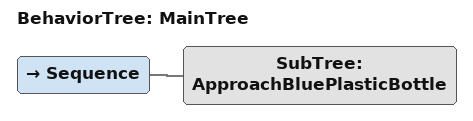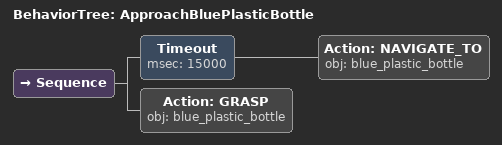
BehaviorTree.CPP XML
<root main_tree_to_execute="MainTree">
  <BehaviorTree ID="MainTree">
    <Sequence>
      <!-- Execute subtree ApproachBluePlasticBottle -->
      <SubTree ID="ApproachBluePlasticBottle" />
    </Sequence>
  </BehaviorTree>
  <!-- Subtree definition ApproachBluePlasticBottle -->
  <BehaviorTree ID="ApproachBluePlasticBottle">
    <Sequence>
      <!-- Timeout: NAVIGATE_TO blue_plastic_bottle within 15s -->
      <Timeout msec="15000">
        <!-- Navigate to blue_plastic_bottle -->
        <Action ID="NAVIGATE_TO" obj="blue_plastic_bottle" />
      </Timeout>
      <!-- Grasp blue_plastic_bottle -->
      <Action ID="GRASP" obj="blue_plastic_bottle" />
    </Sequence>
  </BehaviorTree>
</root>
